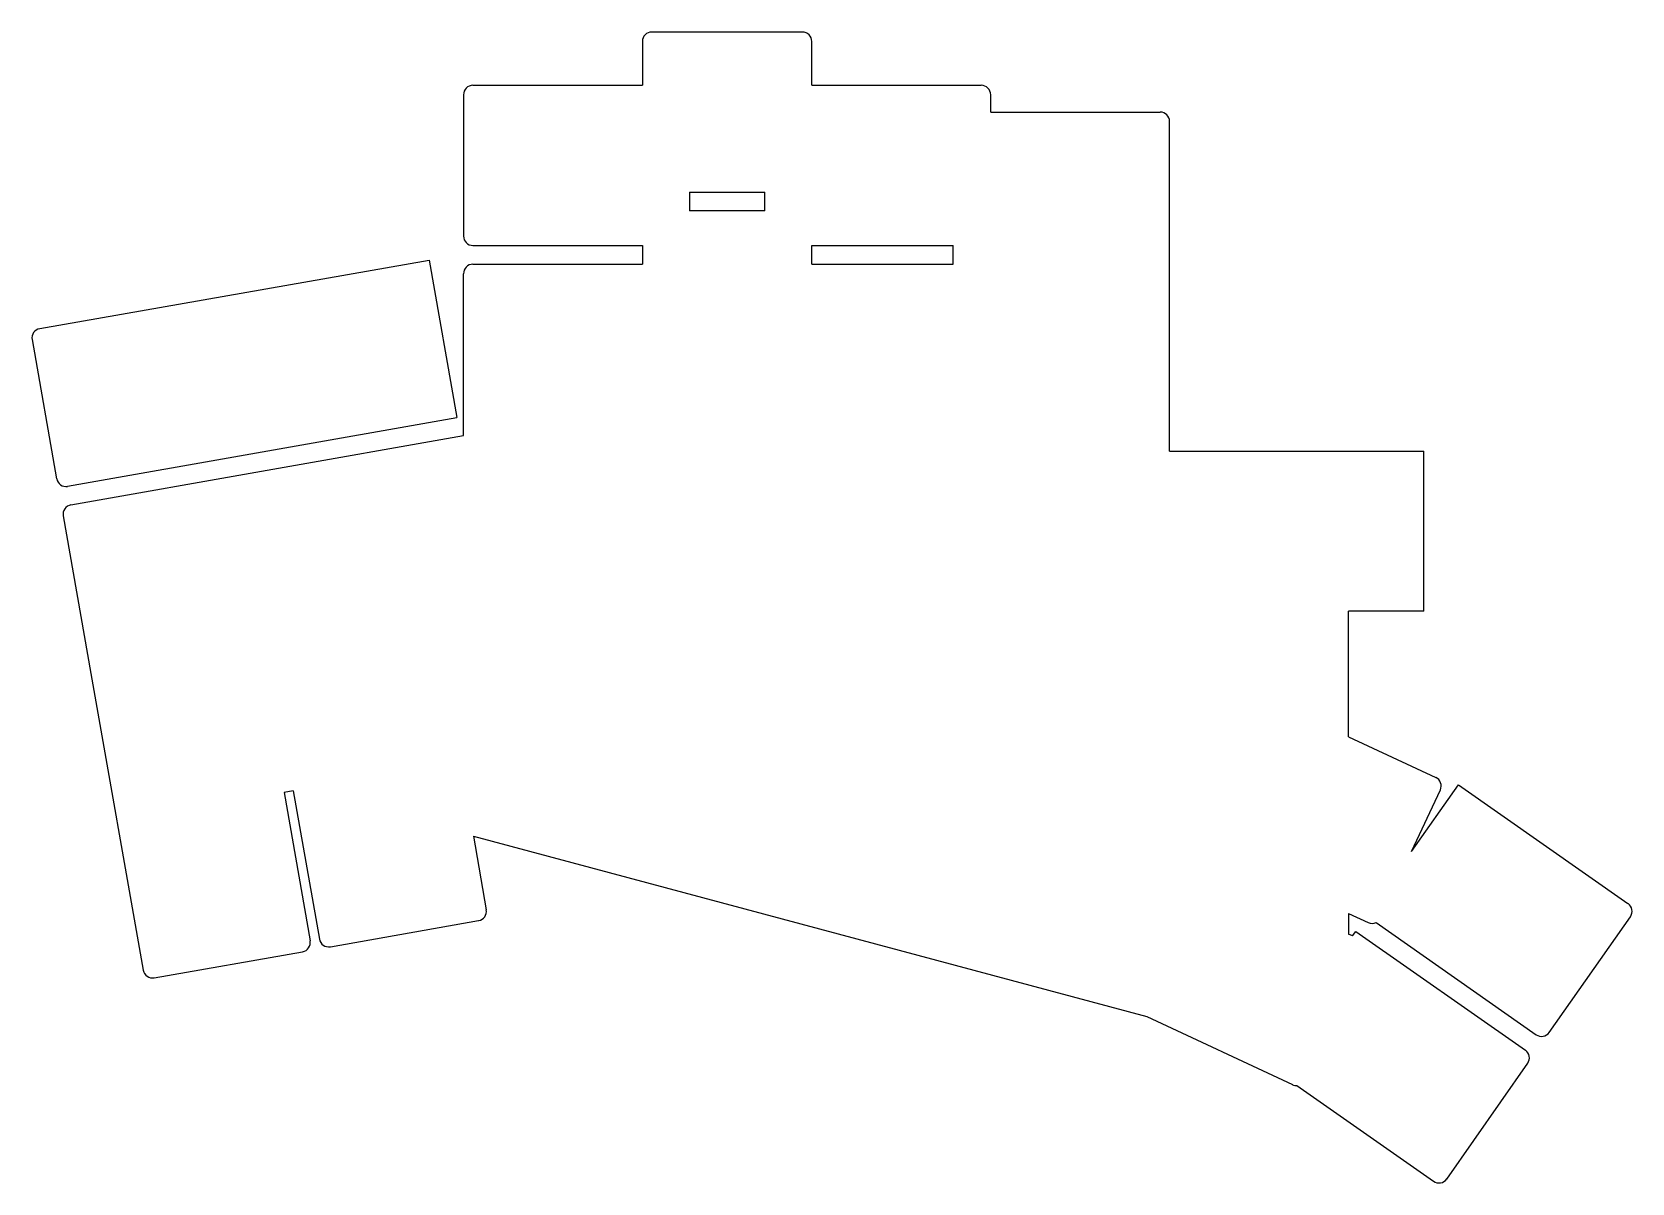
# Model space of a CAD drawing. Header units: millimetres. Extents: x -22 to 148, y -32 to 90.
import ezdxf

# ---------------------------------------------------------------- set-up
doc = ezdxf.new("R2010")
doc.units = ezdxf.units.MM

msp = doc.modelspace()

# ---------------------------------------------------------------- linework, layer by layer
for p, q in [((59.5, 90.42), (43.5, 90.42)), ((42.5, 89.42), (42.5, 84.76)), ((60.5, 84.76), (60.5, 89.42)), ((23.5, 83.76), (23.5, 68.76)), ((24.5, 84.76), (42.5, 84.76)), ((60.5, 84.76), (78.5, 84.76)), ((79.5, 81.92), (79.5, 83.76)), ((79.5, 81.92), (97.5, 81.92)), ((98.5, 45.92), (98.5, 80.92)), ((47.5, 73.42), (47.5, 71.42)), ((47.5, 73.42), (55.5, 73.42)), ((55.5, 71.42), (55.5, 73.42)), ((55.5, 71.42), (47.5, 71.42)), ((24.5, 67.76), (42.5, 67.76)), ((42.5, 67.76), (42.5, 65.76)), ((60.5, 65.76), (60.5, 67.76)), ((60.5, 67.76), (75.5, 67.76)), ((75.5, 65.76), (75.5, 67.76)), ((-21.51, 58.92), (19.85, 66.21)), ((19.85, 66.21), (22.8, 49.47)), ((23.5, 47.56), (23.5, 64.76)), ((24.5, 65.76), (42.5, 65.76)), ((60.5, 65.76), (75.5, 65.76)), ((-22.32, 57.76), (-19.72, 42.99)), ((-18.56, 42.18), (22.8, 49.47)), ((-18.21, 40.21), (23.5, 47.56)), ((98.5, 45.92), (125.5, 45.92)), ((125.5, 28.92), (125.5, 45.92)), ((-19.02, 39.05), (-16.07, 22.31)), ((117.5, 15.59), (117.5, 28.92)), ((125.5, 28.92), (117.5, 28.92)), ((-16.07, 22.31), (-10.51, -9.21)), ((-16.07, 22.31), (-16.07, 22.31)), ((117.5, 15.59), (126.78, 11.27)), ((124.22, 3.41), (129.18, 10.49)), ((129.18, 10.49), (147.2, -2.13)), ((5.42, 9.85), (4.44, 9.68)), ((4.44, 9.68), (7.21, -6.08)), ((5.42, 9.85), (8.2, -5.91)), ((124.22, 3.41), (127.27, 9.94)), ((24.55, 5.03), (25.92, -2.78)), ((24.55, 5.03), (96.08, -14.14)), ((117.5, -3.17), (117.5, -5.37)), ((117.5, -3.17), (119.6, -4.14)), ((9.36, -6.72), (25.11, -3.94)), ((117.93, -5.57), (118.28, -5.08)), ((118.28, -5.08), (136.3, -17.7)), ((120.44, -4.15), (137.45, -16.06)), ((138.84, -15.81), (147.45, -3.53)), ((117.93, -5.57), (117.5, -5.37)), ((-9.35, -10.02), (6.4, -7.24)), ((96.08, -14.14), (111.57, -21.36)), ((127.94, -31.38), (136.55, -19.09)), ((112.03, -21.45), (126.55, -31.62))]:
    msp.add_line(p, q)
for centre, start, end in [((43.5, 89.42), 90, 180), ((59.5, 89.42), 0, 90), ((24.5, 83.76), 90, 180), ((78.5, 83.76), 0, 90), ((97.5, 80.92), 0, 90), ((24.5, 68.76), 180, 270), ((24.5, 64.76), 90, 180), ((-21.34, 57.93), 100, 190), ((-18.73, 43.16), 190, 280), ((-18.04, 39.22), 100, 190), ((-15.08, 22.48), 189.9744, 190), ((126.36, 10.36), 335, 65), ((24.94, -2.96), 280, 10), ((146.63, -2.95), 325, 55), ((120.02, -3.24), 245, 294.5149), ((6.23, -6.26), 280, 10), ((9.18, -5.73), 190, 280), ((-9.53, -9.03), 190, 280), ((138.02, -15.24), 235, 325), ((135.73, -18.52), 325, 55), ((111.99, -20.46), 245, 272.2533), ((127.12, -30.8), 235, 325)]:
    msp.add_arc(centre, 1, start, end)

doc.saveas('drawing.dxf')
